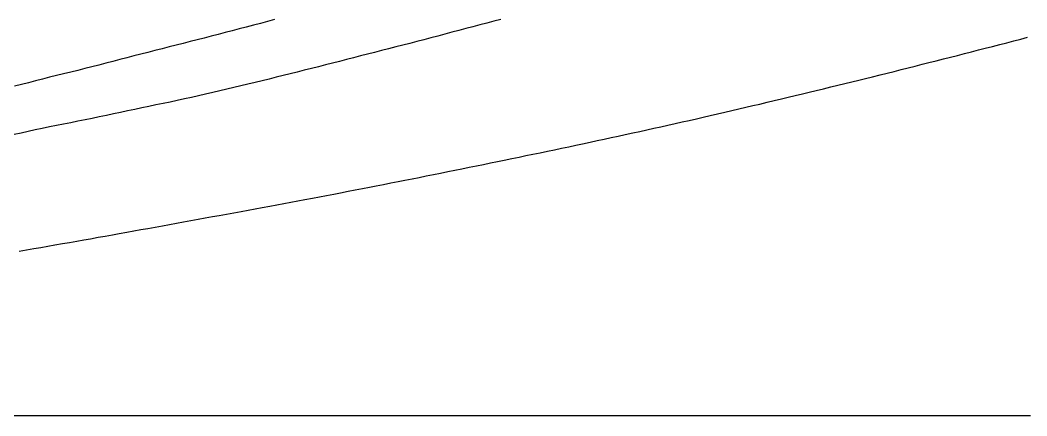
# Model space of a CAD drawing. Extents: x -4 to 218, y -16 to 16.
# Drawn here: x 23.81 to 37.69, y 0 to 5.46 of the extents above; entities that cross this region are included whole.
import ezdxf

# ---------------------------------------------------------------- set-up
doc = ezdxf.new("R2010")
doc.units = 0
doc.header["$MEASUREMENT"] = 0
doc.layers.add('Waterlines', color=7, linetype='Continuous')

msp = doc.modelspace()

# ---------------------------------------------------------------- linework, layer by layer
at = {"layer": 'Waterlines', "color": 135}
for points in [[(30.44016, 5.46584), (30.34359, 5.4404), (30.24693, 5.41497), (30.15003, 5.3895), (30.05342, 5.36412), (29.95669, 5.33871), (29.85964, 5.31321), (29.76332, 5.28789), (29.66641, 5.26238), (29.56971, 5.23683), (29.47283, 5.21101), (29.3763, 5.18558), (29.2795, 5.16052), (29.18265, 5.13559), (29.08595, 5.11075), (28.98904, 5.08589), (28.89218, 5.06106), (28.79532, 5.03625), (28.69862, 5.01148), (28.60197, 4.98674), (28.50464, 4.96181), (28.40793, 4.93705), (28.3106, 4.91209), (28.21358, 4.88709), (28.11704, 4.86237), (28.02034, 4.83794), (27.92338, 4.8135), (27.82633, 4.78908), (27.72958, 4.76477), (27.63239, 4.74038), (27.53543, 4.71607), (27.43808, 4.69172), (27.3412, 4.66753), (27.24417, 4.64337), (27.14717, 4.61933), (27.04981, 4.59544), (26.95222, 4.57235), (26.85469, 4.55), (26.75764, 4.52726), (26.66054, 4.5044), (26.56309, 4.48147), (26.46597, 4.45868), (26.36836, 4.43589), (26.2711, 4.41333), (26.17362, 4.39093), (26.07616, 4.36884), (25.97862, 4.34717), (25.88041, 4.32603), (25.78263, 4.30574), (25.68436, 4.28598), (25.58629, 4.26643), (25.48846, 4.24643), (25.3907, 4.22566), (25.293, 4.20449), (25.19524, 4.18322), (25.09757, 4.16209), (25.00002, 4.14127), (24.90192, 4.12072), (24.80401, 4.10063), (24.70597, 4.08084), (24.60759, 4.0612), (24.50991, 4.04186), (24.41145, 4.02243), (24.31356, 4.00311), (24.21529, 3.98354), (24.11733, 3.96344), (24.01968, 3.94215), (23.92195, 3.92035), (23.8247, 3.89887), (23.72721, 3.87748)], [(27.31652, 5.46305), (27.21974, 5.43711), (27.12319, 5.41127), (27.02656, 5.38544), (26.92952, 5.35955), (26.83314, 5.33392), (26.73622, 5.30841), (26.63948, 5.28337), (26.54292, 5.25863), (26.44599, 5.23389), (26.34912, 5.20919), (26.25246, 5.18457), (26.15536, 5.15984), (26.05827, 5.13513), (25.9616, 5.11054), (25.86463, 5.08586), (25.76746, 5.06113), (25.67046, 5.03644), (25.57334, 5.01169), (25.47642, 4.98664), (25.38008, 4.96159), (25.28336, 4.93653), (25.1863, 4.91144), (25.08976, 4.88654), (24.99281, 4.86159), (24.89592, 4.83674), (24.79904, 4.81198), (24.70218, 4.78735), (24.60513, 4.76285), (24.50806, 4.73864), (24.41081, 4.71481), (24.31358, 4.69128), (24.2163, 4.66737), (24.11958, 4.64254), (24.02276, 4.61729), (23.92612, 4.59229), (23.82922, 4.56766), (23.73255, 4.54355)], [(23.79733, 2.27188), (23.89887, 2.28909), (24.0008, 2.30646), (24.09617, 2.32279), (24.19546, 2.33987), (24.29168, 2.35652), (24.39413, 2.37434), (24.49393, 2.39179), (24.59119, 2.40889), (24.68788, 2.42598), (24.78375, 2.443), (24.88724, 2.46146), (24.98547, 2.47905), (25.08254, 2.4965), (25.17888, 2.51387), (25.28042, 2.53222), (25.37901, 2.55007), (25.47598, 2.56765), (25.57273, 2.5852), (25.67089, 2.603), (25.77398, 2.62171), (25.87075, 2.63929), (25.96925, 2.65719), (26.06506, 2.67461), (26.16449, 2.69272), (26.26764, 2.71152), (26.36319, 2.72896), (26.46192, 2.74701), (26.55655, 2.76433), (26.65735, 2.78281), (26.75774, 2.80125), (26.85698, 2.81951), (26.95477, 2.83754), (27.04953, 2.85505), (27.14776, 2.87324), (27.25186, 2.89256), (27.34832, 2.9105), (27.44642, 2.9288), (27.54449, 2.94714), (27.64167, 2.96537), (27.73853, 2.98358), (27.84151, 3.00301), (27.94002, 3.02166), (28.03746, 3.04016), (28.13411, 3.05857), (28.22886, 3.07669), (28.33209, 3.0965), (28.43258, 3.11586), (28.52999, 3.1347), (28.62583, 3.1533), (28.72147, 3.17192), (28.81888, 3.19096), (28.92398, 3.21157), (29.02181, 3.23082), (29.11678, 3.24957), (29.21432, 3.26889), (29.3114, 3.28818), (29.41051, 3.30793), (29.51247, 3.32832), (29.60901, 3.34768), (29.70668, 3.36733), (29.80384, 3.38694), (29.90077, 3.40655), (30.00039, 3.42677), (30.10136, 3.44731), (30.19874, 3.46719), (30.29586, 3.48706), (30.39194, 3.50677), (30.48623, 3.52616), (30.59241, 3.54805), (30.69032, 3.56829), (30.78543, 3.588), (30.88202, 3.60806), (30.97976, 3.6284), (31.08011, 3.64934), (31.17875, 3.66998), (31.27691, 3.69057), (31.3745, 3.71111), (31.47063, 3.73141), (31.56568, 3.75156), (31.6693, 3.7736), (31.7686, 3.79481), (31.86528, 3.81554), (31.96108, 3.83618), (32.05585, 3.85668), (32.15145, 3.87744), (32.25743, 3.90057), (32.3548, 3.92193), (32.45139, 3.94321), (32.54738, 3.96445), (32.64306, 3.98573), (32.73941, 4.00726), (32.84295, 4.03049), (32.93996, 4.05237), (33.03614, 4.07416), (33.13457, 4.09657), (33.23014, 4.11841), (33.32525, 4.14025), (33.4267, 4.16364), (33.52762, 4.18701), (33.62284, 4.20916), (33.72094, 4.23206), (33.81577, 4.25429), (33.9136, 4.2773), (34.0077, 4.29951), (34.10937, 4.32359), (34.20797, 4.34702), (34.30662, 4.37054), (34.40221, 4.3934), (34.49833, 4.41645), (34.5961, 4.43997), (34.69152, 4.46298), (34.78626, 4.4859), (34.88934, 4.51089), (34.98828, 4.53495), (35.08319, 4.5581), (35.18043, 4.58187), (35.27792, 4.60576), (35.37441, 4.62946), (35.46786, 4.65248), (35.56457, 4.67636), (35.66725, 4.70178), (35.76613, 4.72632), (35.86092, 4.7499), (35.95752, 4.77399), (36.05478, 4.79831), (36.15126, 4.8225), (36.24757, 4.8467), (36.3414, 4.87034), (36.44123, 4.89556), (36.54281, 4.92129), (36.63993, 4.94596), (36.73401, 4.96992), (36.83117, 4.99474), (36.928, 5.01954), (37.02417, 5.04425), (37.1169, 5.06814), (37.21834, 5.09435), (37.31865, 5.12037), (37.41356, 5.14506), (37.51133, 5.17059), (37.60673, 5.19559), (37.70165, 5.22055)], [(37.74083, 0), (37.64143, 0), (37.54171, 0), (37.44258, 0), (37.34319, 0), (37.24185, 0), (37.13913, 0), (37.03927, 0), (36.93964, 0), (36.83955, 0), (36.74052, 0), (36.64096, 0), (36.54162, 0), (36.44228, 0), (36.33969, 0), (36.2383, 0), (36.13802, 0), (36.0384, 0), (35.93895, 0), (35.83974, 0), (35.74035, 0), (35.64101, 0), (35.54166, 0), (35.43805, 0), (35.33689, 0), (35.23721, 0), (35.13767, 0), (35.03802, 0), (34.93832, 0), (34.83927, 0), (34.74017, 0), (34.64011, 0), (34.53655, 0), (34.43608, 0), (34.33606, 0), (34.23668, 0), (34.13699, 0), (34.03799, 0), (33.93864, 0), (33.83913, 0), (33.73802, 0), (33.63525, 0), (33.53519, 0), (33.43516, 0), (33.33585, 0), (33.23633, 0), (33.13677, 0), (33.03753, 0), (32.93788, 0), (32.83589, 0), (32.73441, 0), (32.6342, 0), (32.53406, 0), (32.43498, 0), (32.33528, 0), (32.23613, 0), (32.13677, 0), (32.037, 0), (31.93434, 0), (31.83289, 0), (31.73308, 0), (31.63307, 0), (31.53379, 0), (31.43441, 0), (31.33526, 0), (31.23591, 0), (31.13624, 0), (31.03292, 0), (30.93201, 0), (30.83188, 0), (30.73227, 0), (30.63312, 0), (30.53386, 0), (30.43406, 0), (30.335, 0), (30.23544, 0), (30.13163, 0), (30.03071, 0), (29.93093, 0), (29.83138, 0), (29.73219, 0), (29.63272, 0), (29.53342, 0), (29.43375, 0), (29.33292, 0), (29.23014, 0), (29.12974, 0), (29.03006, 0), (28.93092, 0), (28.83123, 0), (28.73181, 0), (28.63243, 0), (28.53321, 0), (28.43062, 0), (28.32886, 0), (28.22906, 0), (28.12876, 0), (28.02971, 0), (27.9303, 0), (27.83086, 0), (27.73134, 0), (27.63241, 0), (27.52898, 0), (27.42799, 0), (27.32792, 0), (27.22821, 0), (27.12873, 0), (27.0296, 0), (26.92993, 0), (26.83081, 0), (26.73083, 0), (26.62712, 0), (26.52686, 0), (26.42723, 0), (26.32754, 0), (26.22823, 0), (26.12881, 0), (26.02965, 0), (25.93025, 0), (25.82755, 0), (25.72568, 0), (25.62572, 0), (25.52626, 0), (25.42658, 0), (25.32761, 0), (25.22818, 0), (25.12889, 0), (25.02926, 0), (24.92515, 0), (24.82453, 0), (24.72498, 0), (24.62565, 0), (24.52625, 0), (24.42693, 0), (24.32762, 0), (24.22825, 0), (24.12526, 0), (24.02381, 0), (23.92367, 0), (23.82445, 0), (23.72518, 0)], [(37.74083, 0), (37.64143, 0), (37.54171, 0), (37.44258, 0), (37.34319, 0), (37.24185, 0), (37.13913, 0), (37.03927, 0), (36.93964, 0), (36.83955, 0), (36.74052, 0), (36.64096, 0), (36.54162, 0), (36.44228, 0), (36.33969, 0), (36.2383, 0), (36.13802, 0), (36.0384, 0), (35.93895, 0), (35.83974, 0), (35.74035, 0), (35.64101, 0), (35.54166, 0), (35.43805, 0), (35.33689, 0), (35.23721, 0), (35.13767, 0), (35.03802, 0), (34.93832, 0), (34.83927, 0), (34.74017, 0), (34.64011, 0), (34.53655, 0), (34.43608, 0), (34.33606, 0), (34.23668, 0), (34.13699, 0), (34.03799, 0), (33.93864, 0), (33.83913, 0), (33.73802, 0), (33.63525, 0), (33.53519, 0), (33.43516, 0), (33.33585, 0), (33.23633, 0), (33.13677, 0), (33.03753, 0), (32.93788, 0), (32.83589, 0), (32.73441, 0), (32.6342, 0), (32.53406, 0), (32.43498, 0), (32.33528, 0), (32.23613, 0), (32.13677, 0), (32.037, 0), (31.93434, 0), (31.83289, 0), (31.73308, 0), (31.63307, 0), (31.53379, 0), (31.43441, 0), (31.33526, 0), (31.23591, 0), (31.13624, 0), (31.03292, 0), (30.93201, 0), (30.83188, 0), (30.73227, 0), (30.63312, 0), (30.53386, 0), (30.43406, 0), (30.335, 0), (30.23544, 0), (30.13163, 0), (30.03071, 0), (29.93093, 0), (29.83138, 0), (29.73219, 0), (29.63272, 0), (29.53342, 0), (29.43375, 0), (29.33292, 0), (29.23014, 0), (29.12974, 0), (29.03006, 0), (28.93092, 0), (28.83123, 0), (28.73181, 0), (28.63243, 0), (28.53321, 0), (28.43062, 0), (28.32886, 0), (28.22906, 0), (28.12876, 0), (28.02971, 0), (27.9303, 0), (27.83086, 0), (27.73134, 0), (27.63241, 0), (27.52898, 0), (27.42799, 0), (27.32792, 0), (27.22821, 0), (27.12873, 0), (27.0296, 0), (26.92993, 0), (26.83081, 0), (26.73083, 0), (26.62712, 0), (26.52686, 0), (26.42723, 0), (26.32754, 0), (26.22823, 0), (26.12881, 0), (26.02965, 0), (25.93025, 0), (25.82755, 0), (25.72568, 0), (25.62572, 0), (25.52626, 0), (25.42658, 0), (25.32761, 0), (25.22818, 0), (25.12889, 0), (25.02926, 0), (24.92515, 0), (24.82453, 0), (24.72498, 0), (24.62565, 0), (24.52625, 0), (24.42693, 0), (24.32762, 0), (24.22825, 0), (24.12526, 0), (24.02381, 0), (23.92367, 0), (23.82445, 0), (23.72518, 0)]]:
    msp.add_lwpolyline(points, dxfattribs=at)

doc.saveas('drawing.dxf')
